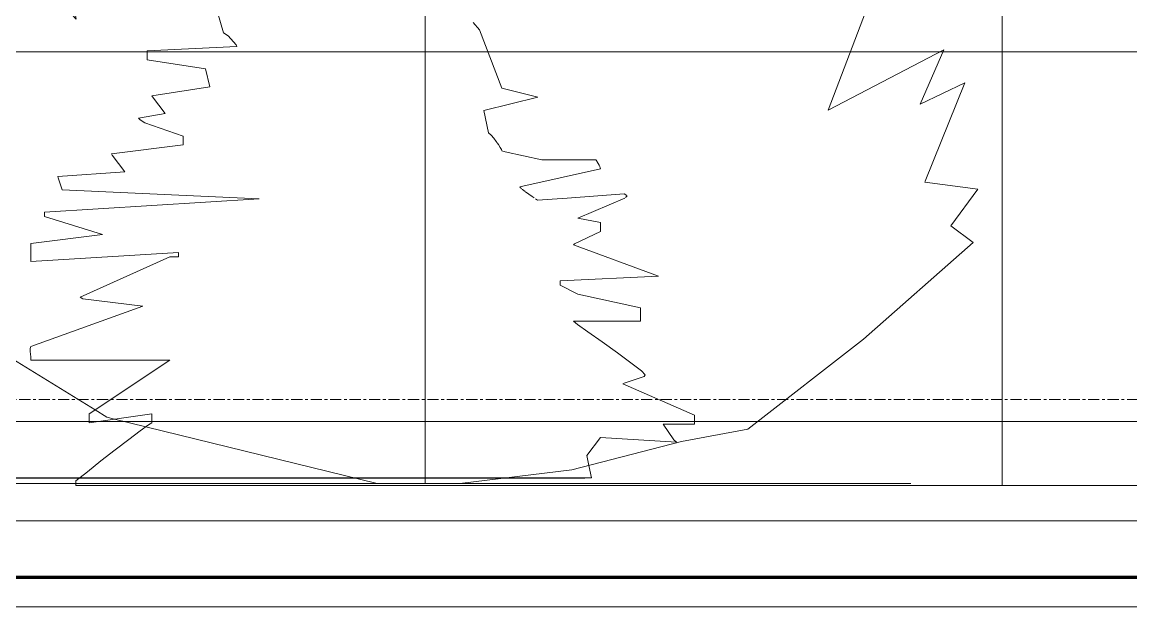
# Model space of a CAD drawing. Header units: inches. Extents: x 8252 to 9002, y -226 to 478.
# Drawn here: x 8490.1 to 8540.01, y 22.67 to 48.97 of the extents above; entities that cross this region are included whole.
import ezdxf

# ---------------------------------------------------------------- set-up
doc = ezdxf.new("R2010")
doc.units = ezdxf.units.IN
doc.header["$MEASUREMENT"] = 0
doc.linetypes.add('Grid Line 1_2_', pattern=[0.875, 0.5, -0.125, 0.125, -0.125])
for name, color, linetype, lineweight in [('A-DETL-GENF', 92, 'Continuous', 9), ('A-FLOR', 192, 'Continuous', 18), ('A-FLOR-LEVL-1', 51, 'Grid Line 1_2_', 9), ('A-GLAZ-CWMG', 51, 'Continuous', 9), ('C-TOPO', 7, 'Continuous', 9), ('C-TOPO-MAJR', 7, 'Continuous', 80), ('S-FNDN', 32, 'Continuous', 18)]:
    doc.layers.add(name, color=color, linetype=linetype, lineweight=lineweight)

# ---------------------------------------------------------------- blocks, each defined once
blk = doc.blocks.new('Rectangular Mullion - Profile_Polycarbonate_Lower-1595359-Section 18')
at = {"layer": 'A-GLAZ-CWMG'}
for p, q in [((8488.658, 47.625), (8495.734, 47.625)), ((8495.734, 47.625), (8511.072, 47.625)), ((8511.072, 47.625), (8527.376, 47.625)), ((8527.376, 47.625), (8531.402, 47.625)), ((8531.402, 47.625), (8531.547, 47.625)), ((8531.547, 47.625), (8545.894, 47.625))]:
    blk.add_line(p, q, dxfattribs=at)
blk = doc.blocks.new('yew 26768 - yew 26768-V7-Section 18')
at = {"layer": 'A-DETL-GENF'}
for p, q in [((8503.377, 55.054), (8505.13, 56.223)), ((8505.13, 56.223), (8506.086, 54.736)), ((8507.493, 55.255), (8509.487, 55.991)), ((8508.236, 55.054), (8508.236, 56.223)), ((8508.236, 56.223), (8508.236, 55.547)), ((8508.236, 56.011), (8508.236, 55.529)), ((8508.236, 55.529), (8508.236, 56.011)), ((8508.236, 55.958), (8508.236, 55.529)), ((8508.236, 55.639), (8508.236, 55.958)), ((8509.487, 55.991), (8509.54, 56.011)), ((8509.54, 56.011), (8509.564, 55.963)), ((8509.564, 55.963), (8510.297, 54.508)), ((8516.659, 55.639), (8519.582, 55.958)), ((8519.582, 55.958), (8519.688, 52.982)), ((8496.416, 53.035), (8496.363, 55.745)), ((8496.363, 55.745), (8498.595, 54.098)), ((8498.595, 54.098), (8499.02, 55.745)), ((8499.02, 55.745), (8503.377, 55.054)), ((8508.236, 55.784), (8508.236, 55.529)), ((8508.236, 55.529), (8508.236, 55.784)), ((8508.236, 53.035), (8508.236, 55.745)), ((8508.236, 55.745), (8508.236, 54.098)), ((8508.236, 54.098), (8508.236, 55.745)), ((8508.236, 55.745), (8508.236, 55.054)), ((8508.236, 55.529), (8508.236, 55.639)), ((8508.236, 55.547), (8508.236, 54.822)), ((8508.236, 55.249), (8508.236, 55.529)), ((8508.236, 55.529), (8508.236, 54.822)), ((8508.236, 54.822), (8508.236, 55.529)), ((8508.236, 55.529), (8508.236, 54.822)), ((8508.236, 54.822), (8508.236, 55.529)), ((8508.236, 55.529), (8508.236, 54.822)), ((8510.546, 54.014), (8514.006, 55.784)), ((8514.006, 55.784), (8514.427, 53.042)), ((8514.427, 53.042), (8516.659, 55.639)), ((8506.086, 54.736), (8507.493, 55.255)), ((8508.236, 54.822), (8508.236, 55.249)), ((8508.236, 54.822), (8508.236, 54.487)), ((8508.236, 54.487), (8508.236, 54.822)), ((8508.236, 54.822), (8508.236, 54.487)), ((8508.236, 54.014), (8508.236, 54.822)), ((8508.236, 54.822), (8508.236, 54.014)), ((8508.236, 54.822), (8508.236, 54.736)), ((8508.236, 54.736), (8508.236, 54.822)), ((8508.236, 54.487), (8508.236, 53.822)), ((8508.236, 53.822), (8508.236, 54.487)), ((8508.236, 54.487), (8508.236, 53.822)), ((8510.307, 54.488), (8510.546, 54.014)), ((8508.236, 53.822), (8508.236, 53.506)), ((8508.236, 53.506), (8508.236, 53.822)), ((8508.236, 53.822), (8508.236, 53.506)), ((8508.236, 53.779), (8508.236, 53.506)), ((8508.236, 53.506), (8508.236, 53.779)), ((8508.236, 53.506), (8508.236, 53.042)), ((8508.236, 53.042), (8508.236, 53.506)), ((8508.236, 53.506), (8508.236, 52.982)), ((8508.236, 52.982), (8508.236, 53.506)), ((8508.236, 53.506), (8508.236, 51.439)), ((8519.688, 52.982), (8522.557, 53.779)), ((8522.557, 53.779), (8523.566, 51.229)), ((8494.026, 51.495), (8496.416, 53.035)), ((8508.236, 51.495), (8508.236, 53.035)), ((8492.538, 49.104), (8491.9, 52.61)), ((8491.9, 52.61), (8494.026, 51.495)), ((8508.236, 49.104), (8508.236, 52.61)), ((8508.236, 52.61), (8508.236, 51.495)), ((8508.236, 51.439), (8508.236, 52.504)), ((8508.236, 52.504), (8508.236, 51.439)), ((8523.566, 51.229), (8525.904, 52.504)), ((8525.904, 52.504), (8526.701, 49.741)), ((8488.447, 48.997), (8490.094, 51.813)), ((8490.094, 51.813), (8492.538, 49.104)), ((8508.236, 48.997), (8508.236, 51.813)), ((8508.236, 51.813), (8508.236, 49.104)), ((8508.236, 51.439), (8508.236, 49.741)), ((8508.236, 51.229), (8508.236, 51.439)), ((8508.236, 51.439), (8508.236, 51.229)), ((8508.236, 51.016), (8508.236, 45.013)), ((8508.236, 49.741), (8508.236, 51.016)), ((8528.667, 51.016), (8526.382, 45.013)), ((8526.701, 49.741), (8528.667, 51.016)), ((8487.597, 46.341), (8486.587, 50.432)), ((8486.587, 50.432), (8488.872, 46.235)), ((8508.236, 46.341), (8508.236, 50.432)), ((8508.236, 50.432), (8508.236, 46.235)), ((8485.312, 46.978), (8484.834, 49.316)), ((8484.834, 49.316), (8487.597, 46.341)), ((8488.872, 46.235), (8488.447, 48.997)), ((8508.236, 46.978), (8508.236, 49.316)), ((8508.236, 49.316), (8508.236, 46.341)), ((8508.236, 46.235), (8508.236, 48.997)), ((8488.819, 43.312), (8483.824, 47.563)), ((8483.824, 47.563), (8485.312, 46.978)), ((8508.236, 47.722), (8508.236, 45.278)), ((8508.236, 45.013), (8508.236, 47.722)), ((8508.236, 43.312), (8508.236, 47.563)), ((8508.236, 47.563), (8508.236, 46.978)), ((8526.382, 45.013), (8531.589, 47.722)), ((8531.589, 47.722), (8530.526, 45.278)), ((8508.236, 46.235), (8508.236, 43.235)), ((8508.236, 45.278), (8508.236, 46.235)), ((8530.526, 45.278), (8532.545, 46.235)), ((8532.545, 46.235), (8530.758, 41.82)), ((8485.1, 42.25), (8484.94, 44.375)), ((8484.94, 44.375), (8488.819, 43.312)), ((8508.236, 42.25), (8508.236, 44.375)), ((8508.236, 44.375), (8508.236, 43.312)), ((8508.236, 43.215), (8508.236, 42.793)), ((8484.497, 41.76), (8483.612, 42.834)), ((8483.612, 42.834), (8485.1, 42.25)), ((8508.236, 39.221), (8508.236, 42.834)), ((8508.236, 42.834), (8508.236, 42.25)), ((8508.236, 42.776), (8508.236, 41.772)), ((8484.521, 41.73), (8484.497, 41.76)), ((8486.587, 39.221), (8484.521, 41.73)), ((8508.236, 41.772), (8508.236, 41.453)), ((8530.751, 41.8), (8530.739, 41.772)), ((8530.739, 41.772), (8533.13, 41.453)), ((8533.13, 41.453), (8531.908, 39.806)), ((8508.236, 41.424), (8508.236, 41.313)), ((8508.236, 41.218), (8508.236, 41.055)), ((8508.236, 40.983), (8508.236, 40.604)), ((8508.236, 40.583), (8508.236, 40.419)), ((8508.236, 40.405), (8508.236, 39.806)), ((8484.887, 39.54), (8485.173, 39.487)), ((8485.082, 39.262), (8484.887, 39.54)), ((8485.173, 39.487), (8486.587, 39.221)), ((8508.236, 39.802), (8508.236, 39.062)), ((8508.236, 37.574), (8508.236, 39.54)), ((8508.236, 39.54), (8508.236, 39.221)), ((8531.908, 39.806), (8532.917, 39.062)), ((8486.268, 37.574), (8485.082, 39.262)), ((8508.236, 39.062), (8508.236, 34.705)), ((8532.917, 39.062), (8527.976, 34.705)), ((8484.09, 38.424), (8484.654, 38.204)), ((8484.58, 38.021), (8484.09, 38.424)), ((8489.685, 33.814), (8484.58, 38.021)), ((8484.654, 38.204), (8486.268, 37.574)), ((8508.236, 33.814), (8508.236, 38.424)), ((8508.236, 38.424), (8508.236, 37.574)), ((8508.236, 34.705), (8508.236, 30.67)), ((8527.976, 34.705), (8522.769, 30.667)), ((8493.382, 31.531), (8489.685, 33.814)), ((8508.236, 31.199), (8508.236, 33.814)), ((8493.919, 31.199), (8493.382, 31.531)), ((8494.264, 31.114), (8493.919, 31.199)), ((8495.671, 30.77), (8494.264, 31.114)), ((8508.236, 28.351), (8508.236, 31.199)), ((8506.086, 28.223), (8495.671, 30.77)), ((8508.236, 30.663), (8508.236, 30.382)), ((8522.769, 30.667), (8519.783, 30.099)), ((8508.236, 30.346), (8508.236, 30.099)), ((8508.236, 30.099), (8508.236, 29.646)), ((8519.783, 30.099), (8514.847, 28.825)), ((8508.236, 29.611), (8508.236, 29.403)), ((8508.236, 29.384), (8508.236, 28.825)), ((8508.236, 28.824), (8508.236, 28.726)), ((8508.236, 28.726), (8508.236, 28.331)), ((8514.847, 28.825), (8509.805, 28.223)), ((8486.629, 28.223), (8487.204, 28.223)), ((8487.204, 28.223), (8488.841, 28.223)), ((8488.841, 28.223), (8491.408, 28.223)), ((8491.408, 28.223), (8494.776, 28.223)), ((8494.776, 28.223), (8498.813, 28.223)), ((8498.813, 28.223), (8503.387, 28.223)), ((8503.387, 28.223), (8508.368, 28.223)), ((8506.086, 28.223), (8509.805, 28.223)), ((8508.236, 28.223), (8508.236, 28.351)), ((8508.368, 28.223), (8513.349, 28.223)), ((8513.349, 28.223), (8517.924, 28.223)), ((8517.924, 28.223), (8521.96, 28.223)), ((8521.96, 28.223), (8525.328, 28.223)), ((8525.328, 28.223), (8527.896, 28.223)), ((8527.896, 28.223), (8529.533, 28.223)), ((8529.533, 28.223), (8529.83, 28.223)), ((8529.83, 28.223), (8530.107, 28.223))]:
    blk.add_line(p, q, dxfattribs=at)
blk = doc.blocks.new('fountain grass 26747 - fountain grass 26747-V8-Section 18')
at = {"layer": 'A-DETL-GENF'}
for p, q in [((8510.401, 48.952), (8510.69, 48.618)), ((8510.69, 48.618), (8511.698, 45.999)), ((8511.698, 45.999), (8513.31, 45.596)), ((8513.31, 45.596), (8510.892, 44.991)), ((8510.892, 44.991), (8511.093, 43.984)), ((8511.093, 43.984), (8511.21, 43.879)), ((8511.21, 43.879), (8511.329, 43.748)), ((8511.329, 43.748), (8511.442, 43.604)), ((8511.442, 43.604), (8511.473, 43.56)), ((8511.488, 43.539), (8511.543, 43.46)), ((8511.543, 43.46), (8511.624, 43.332)), ((8511.624, 43.332), (8511.678, 43.233)), ((8511.678, 43.233), (8511.698, 43.178)), ((8511.698, 43.178), (8511.841, 43.137)), ((8511.841, 43.137), (8513.491, 42.779)), ((8513.511, 42.775), (8515.929, 42.775)), ((8515.929, 42.775), (8515.954, 42.742)), ((8515.96, 42.734), (8515.997, 42.677)), ((8516.007, 42.659), (8516.035, 42.609)), ((8516.035, 42.609), (8516.071, 42.538)), ((8516.071, 42.538), (8516.102, 42.47)), ((8516.102, 42.47), (8516.123, 42.412)), ((8516.131, 42.372), (8512.504, 41.566)), ((8516.123, 42.412), (8516.131, 42.372)), ((8512.504, 41.566), (8512.538, 41.517)), ((8512.538, 41.517), (8512.581, 41.48)), ((8512.601, 41.462), (8512.627, 41.44)), ((8512.628, 41.439), (8512.743, 41.352)), ((8512.765, 41.335), (8512.908, 41.233)), ((8512.908, 41.233), (8513.062, 41.127)), ((8513.062, 41.127), (8513.158, 41.062)), ((8513.218, 41.022), (8513.301, 40.967)), ((8513.31, 40.961), (8513.958, 41.007)), ((8513.958, 41.007), (8514.635, 41.056)), ((8514.639, 41.057), (8517.202, 41.244)), ((8517.227, 41.044), (8515.123, 40.155)), ((8517.202, 41.244), (8517.321, 41.173)), ((8517.34, 41.163), (8517.262, 41.074)), ((8515.123, 40.155), (8516.131, 39.954)), ((8516.131, 39.954), (8516.131, 39.551)), ((8516.131, 39.551), (8514.971, 38.998)), ((8514.971, 38.998), (8514.922, 38.946)), ((8514.922, 38.946), (8518.75, 37.536)), ((8518.75, 37.536), (8514.317, 37.334)), ((8514.317, 37.334), (8514.317, 37.133)), ((8514.317, 37.133), (8515.123, 36.73)), ((8515.123, 36.73), (8517.944, 36.125)), ((8517.944, 36.125), (8517.944, 35.521)), ((8517.944, 35.521), (8514.922, 35.521)), ((8514.922, 35.521), (8515.104, 35.373)), ((8515.104, 35.373), (8515.571, 35.039)), ((8515.571, 35.039), (8516.21, 34.59)), ((8516.21, 34.59), (8516.9, 34.1)), ((8516.902, 34.099), (8517.986, 33.283)), ((8518.11, 33.037), (8517.197, 32.736)), ((8517.986, 33.283), (8518.146, 33.103)), ((8518.146, 33.103), (8518.11, 33.037)), ((8517.197, 32.736), (8517.138, 32.7)), ((8517.138, 32.7), (8520.362, 31.29)), ((8520.362, 31.29), (8520.362, 30.887)), ((8520.362, 30.887), (8518.952, 30.887)), ((8518.952, 30.887), (8519.437, 30.185)), ((8516.131, 30.282), (8515.526, 29.476)), ((8519.556, 30.081), (8516.131, 30.282)), ((8519.437, 30.185), (8519.556, 30.081)), ((8515.526, 29.476), (8515.617, 29.023)), ((8515.617, 29.023), (8515.728, 28.469)), ((8492.68, 28.466), (8480.542, 28.465)), ((8485.474, 28.461), (8493.651, 28.461)), ((8505.087, 28.468), (8492.68, 28.466)), ((8493.651, 28.461), (8500.866, 28.461)), ((8500.866, 28.461), (8506.886, 28.461)), ((8506.118, 28.468), (8505.087, 28.468)), ((8511.859, 28.468), (8506.129, 28.468)), ((8506.886, 28.461), (8511.476, 28.461)), ((8511.476, 28.461), (8514.402, 28.461)), ((8515.728, 28.469), (8511.859, 28.468)), ((8514.402, 28.461), (8514.454, 28.461)), ((8514.454, 28.461), (8515.429, 28.461))]:
    blk.add_line(p, q, dxfattribs=at)
blk = doc.blocks.new('fountain grass 26747 - fountain grass 26747-V9-Section 18')
at = {"layer": 'A-DETL-GENF'}
for p, q in [((8499.16, 48.48), (8498.891, 49.412)), ((8534.219, 48.48), (8534.219, 49.412)), ((8534.219, 49.116), (8534.219, 48.647)), ((8499.368, 48.353), (8499.16, 48.48)), ((8534.219, 48.647), (8534.219, 48.286)), ((8534.219, 48.353), (8534.219, 48.48)), ((8499.741, 47.947), (8499.368, 48.353)), ((8499.764, 47.875), (8499.741, 47.947)), ((8534.219, 47.947), (8534.219, 48.353)), ((8534.219, 48.286), (8534.219, 45.667)), ((8534.219, 47.875), (8534.219, 47.947)), ((8495.734, 47.674), (8499.764, 47.875)), ((8495.734, 47.271), (8495.734, 47.674)), ((8534.219, 47.674), (8534.219, 47.875)), ((8534.219, 47.271), (8534.219, 47.674)), ((8498.354, 46.868), (8495.734, 47.271)), ((8534.219, 46.868), (8534.219, 47.271)), ((8498.555, 46.062), (8498.354, 46.868)), ((8534.219, 46.062), (8534.219, 46.868)), ((8495.936, 45.659), (8498.555, 46.062)), ((8534.219, 45.659), (8534.219, 46.062)), ((8495.962, 45.603), (8495.936, 45.659)), ((8496.54, 44.853), (8495.962, 45.603)), ((8534.219, 45.667), (8534.219, 45.264)), ((8534.219, 45.603), (8534.219, 45.659)), ((8534.219, 44.853), (8534.219, 45.603)), ((8534.219, 45.264), (8534.219, 44.659)), ((8495.331, 44.652), (8496.54, 44.853)), ((8495.411, 44.569), (8495.331, 44.652)), ((8495.625, 44.445), (8495.411, 44.569)), ((8497.346, 43.846), (8495.625, 44.445)), ((8534.219, 44.652), (8534.219, 44.853)), ((8534.219, 44.659), (8534.219, 43.652)), ((8534.219, 44.569), (8534.219, 44.652)), ((8534.219, 44.445), (8534.219, 44.569)), ((8534.219, 43.846), (8534.219, 44.445)), ((8494.122, 43.04), (8497.346, 43.443)), ((8497.346, 43.443), (8497.346, 43.846)), ((8534.219, 43.443), (8534.219, 43.846)), ((8534.219, 43.652), (8534.219, 43.548)), ((8534.219, 43.548), (8534.219, 43.416)), ((8534.219, 43.04), (8534.219, 43.443)), ((8494.149, 42.984), (8494.122, 43.04)), ((8494.727, 42.234), (8494.149, 42.984)), ((8534.219, 43.416), (8534.219, 43.272)), ((8534.219, 43.272), (8534.219, 43.129)), ((8534.219, 43.129), (8534.219, 43.001)), ((8534.219, 42.984), (8534.219, 43.04)), ((8534.219, 43.001), (8534.219, 42.902)), ((8534.219, 42.234), (8534.219, 42.984)), ((8534.219, 42.902), (8534.219, 42.846)), ((8534.219, 42.846), (8534.219, 42.815)), ((8534.219, 42.806), (8534.219, 42.443)), ((8534.219, 42.443), (8534.219, 42.403)), ((8491.705, 42.032), (8494.727, 42.234)), ((8491.716, 41.96), (8491.705, 42.032)), ((8491.906, 41.428), (8491.716, 41.96)), ((8534.219, 42.403), (8534.219, 42.345)), ((8534.219, 42.345), (8534.219, 42.277)), ((8534.219, 42.262), (8534.219, 42.206)), ((8534.219, 42.032), (8534.219, 42.234)), ((8534.219, 42.195), (8534.219, 42.138)), ((8534.219, 42.123), (8534.219, 42.081)), ((8534.219, 42.081), (8534.219, 42.051)), ((8534.219, 42.04), (8534.219, 41.911)), ((8534.219, 41.96), (8534.219, 42.032)), ((8534.219, 41.428), (8534.219, 41.96)), ((8500.772, 41.025), (8491.906, 41.428)), ((8534.219, 41.89), (8534.219, 41.234)), ((8534.219, 41.025), (8534.219, 41.428)), ((8491.1, 40.42), (8500.772, 41.025)), ((8534.219, 41.234), (8534.219, 41.186)), ((8534.219, 41.186), (8534.219, 41.125)), ((8534.219, 41.102), (8534.219, 41.017)), ((8534.219, 40.42), (8534.219, 41.025)), ((8534.219, 41.009), (8534.219, 40.915)), ((8534.219, 40.675), (8534.219, 40.912)), ((8534.219, 40.912), (8534.219, 40.837)), ((8534.219, 40.901), (8534.219, 40.795)), ((8534.219, 40.831), (8534.219, 40.718)), ((8534.219, 40.795), (8534.219, 40.701)), ((8534.219, 40.718), (8534.219, 39.824)), ((8534.219, 40.701), (8534.219, 40.63)), ((8534.219, 40.63), (8534.219, 40.675)), ((8491.1, 40.219), (8491.1, 40.42)), ((8493.719, 39.413), (8491.1, 40.219)), ((8534.219, 40.219), (8534.219, 40.42)), ((8534.219, 39.413), (8534.219, 40.219)), ((8534.219, 39.824), (8534.219, 39.622)), ((8534.219, 39.622), (8534.219, 39.219)), ((8490.496, 39.01), (8493.719, 39.413)), ((8490.496, 38.204), (8490.496, 39.01)), ((8534.219, 39.01), (8534.219, 39.413)), ((8534.219, 39.219), (8534.219, 38.666)), ((8534.219, 38.204), (8534.219, 39.01)), ((8497.145, 38.607), (8490.496, 38.204)), ((8497.145, 38.405), (8497.145, 38.607)), ((8534.219, 38.666), (8534.219, 38.615)), ((8534.219, 38.615), (8534.219, 37.204)), ((8534.219, 38.405), (8534.219, 38.607)), ((8534.219, 38.607), (8534.219, 38.204)), ((8492.712, 36.592), (8496.742, 38.405)), ((8496.742, 38.405), (8497.145, 38.405)), ((8534.219, 36.592), (8534.219, 38.405)), ((8534.219, 37.204), (8534.219, 37.003)), ((8534.219, 37.003), (8534.219, 36.801)), ((8492.826, 36.528), (8492.712, 36.592)), ((8495.533, 36.189), (8492.826, 36.528)), ((8534.219, 36.801), (8534.219, 36.398)), ((8534.219, 36.528), (8534.219, 36.592)), ((8534.219, 36.189), (8534.219, 36.528)), ((8490.496, 34.375), (8495.533, 36.189)), ((8534.219, 36.398), (8534.219, 35.794)), ((8534.219, 34.375), (8534.219, 36.189)), ((8534.219, 35.794), (8534.219, 35.189)), ((8534.219, 35.189), (8534.219, 35.042)), ((8534.219, 35.042), (8534.219, 34.707)), ((8534.219, 34.707), (8534.219, 34.258)), ((8490.465, 34.267), (8490.474, 34.345)), ((8490.467, 34.157), (8490.465, 34.267)), ((8490.474, 34.035), (8490.467, 34.157)), ((8490.474, 34.345), (8490.496, 34.375)), ((8490.483, 33.918), (8490.474, 34.035)), ((8534.219, 34.345), (8534.219, 34.375)), ((8534.219, 34.267), (8534.219, 34.345)), ((8534.219, 34.157), (8534.219, 34.267)), ((8534.219, 34.258), (8534.219, 33.767)), ((8534.219, 34.035), (8534.219, 34.157)), ((8534.219, 33.918), (8534.219, 34.035)), ((8490.492, 33.824), (8490.483, 33.918)), ((8490.496, 33.771), (8490.492, 33.824)), ((8496.742, 33.771), (8490.496, 33.771)), ((8493.115, 31.353), (8496.742, 33.771)), ((8534.219, 33.824), (8534.219, 33.918)), ((8534.219, 33.771), (8534.219, 33.824)), ((8534.219, 31.353), (8534.219, 33.771)), ((8534.219, 33.767), (8534.219, 32.951)), ((8534.219, 32.951), (8534.219, 32.771)), ((8534.219, 32.771), (8534.219, 32.706)), ((8534.219, 32.706), (8534.219, 32.405)), ((8534.219, 32.405), (8534.219, 32.368)), ((8534.219, 32.368), (8534.219, 31)), ((8495.936, 31.353), (8493.115, 30.95)), ((8493.115, 30.95), (8493.115, 31.353)), ((8495.781, 30.851), (8495.936, 30.95)), ((8495.936, 30.95), (8495.936, 31.353)), ((8534.219, 30.95), (8534.219, 31.353)), ((8534.219, 31.353), (8534.219, 30.95)), ((8534.219, 30.95), (8534.219, 31.353)), ((8534.219, 30.851), (8534.219, 30.95)), ((8494.896, 30.193), (8495.414, 30.583)), ((8495.414, 30.583), (8495.781, 30.851)), ((8534.219, 30.583), (8534.219, 30.851)), ((8534.219, 30.193), (8534.219, 30.583)), ((8494.286, 29.726), (8494.896, 30.193)), ((8534.219, 29.726), (8534.219, 30.193)), ((8534.219, 29.796), (8534.219, 29.95)), ((8534.219, 29.95), (8534.219, 29.678)), ((8493.646, 29.23), (8494.286, 29.726)), ((8534.219, 29.23), (8534.219, 29.726)), ((8493.034, 28.749), (8493.646, 29.23)), ((8534.219, 28.749), (8534.219, 29.23)), ((8492.511, 28.331), (8493.034, 28.749)), ((8534.219, 28.331), (8534.219, 28.749)), ((8492.511, 28.129), (8492.511, 28.331)), ((8549.061, 28.135), (8492.511, 28.129)), ((8495.492, 28.129), (8496.519, 28.129)), ((8496.519, 28.129), (8499.445, 28.129)), ((8499.445, 28.129), (8504.035, 28.129)), ((8504.035, 28.129), (8510.055, 28.129)), ((8510.055, 28.129), (8517.271, 28.129)), ((8517.271, 28.129), (8525.448, 28.129)), ((8525.448, 28.129), (8534.352, 28.129)), ((8534.219, 28.129), (8534.219, 28.331)), ((8534.219, 28.137), (8534.219, 28.129)), ((8534.352, 28.129), (8543.256, 28.129))]:
    blk.add_line(p, q, dxfattribs=at)

msp = doc.modelspace()

# ---------------------------------------------------------------- linework, layer by layer
at = {"layer": 'A-FLOR'}
msp.add_line((8462.569, 31), (8578.034, 31), dxfattribs=at)
at = {"layer": 'A-FLOR-LEVL-1'}
msp.add_line((8978.718, 32), (8289.597, 32), dxfattribs=at)
at = {"layer": 'C-TOPO'}
for p, q in [((8478.061, 26.541), (8528.451, 26.541)), ((8528.451, 26.541), (8478.061, 26.541)), ((8539.819, 26.541), (8528.451, 26.541)), ((8539.819, 26.541), (8528.451, 26.541)), ((8539.819, 26.541), (8551.188, 26.541)), ((8539.819, 26.541), (8551.188, 26.541)), ((8510.897, 22.671), (8472.569, 22.671)), ((8510.897, 22.671), (8539.819, 22.671)), ((8551.561, 22.671), (8539.819, 22.671))]:
    msp.add_line(p, q, dxfattribs=at)
at = {"layer": 'C-TOPO-MAJR', "flags": 128}
msp.add_lwpolyline([(8472.569, 24), (8481.153, 24), (8539.819, 24), (8553.27, 24)], dxfattribs=at)
at = {"layer": 'S-FNDN'}
msp.add_line((8551.718, 47.625), (8486.056, 47.625), dxfattribs=at)

# ---------------------------------------------------------------- block references
at = {"layer": 'A-DETL-GENF'}
for name in ['fountain grass 26747 - fountain grass 26747-V8-Section 18', 'fountain grass 26747 - fountain grass 26747-V9-Section 18', 'yew 26768 - yew 26768-V7-Section 18']:
    msp.add_blockref(name, (0, 0), dxfattribs=at)
at = {"layer": 'A-GLAZ-CWMG'}
msp.add_blockref('Rectangular Mullion - Profile_Polycarbonate_Lower-1595359-Section 18', (0, 0), dxfattribs=at)

doc.saveas('drawing.dxf')
